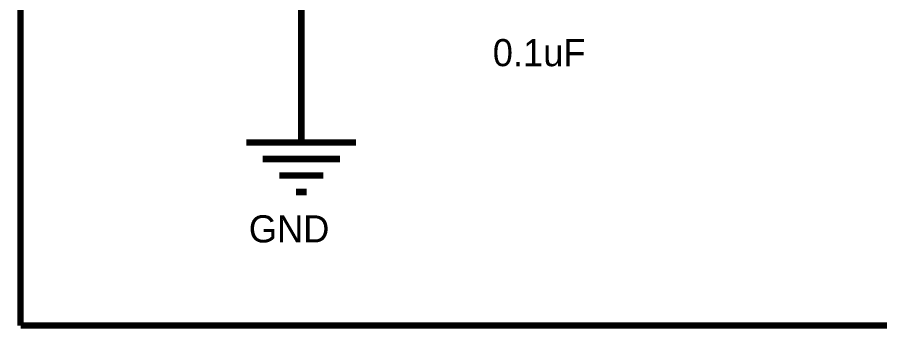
# Model space of a CAD drawing. Header units: inches. Extents: x 0 to 16.9, y 0 to 11.7.
# Drawn here: x 13.379 to 14.95, y 1.726 to 2.293 of the extents above; entities that cross this region are included whole.
import ezdxf

# ---------------------------------------------------------------- set-up
doc = ezdxf.new("R2010")
doc.units = ezdxf.units.IN
doc.header["$MEASUREMENT"] = 0
doc.layers.add('Sheet', color=255, linetype='Continuous')

msp = doc.modelspace()

# ---------------------------------------------------------------- linework, layer by layer
at = {"layer": 'Sheet'}
for points in [[(13.3853, 1.7317, 0.0118, 0.0118, 0), (13.3853, 6.6922, 0.0118, 0.0118, 0)], [(13.9269, 2.8345, 0.0118, 0.0118, 0), (13.8968, 2.8345, 0.0118, 0.0118, 0), (13.8968, 2.4016, 0.0118, 0.0118, 0), (13.8968, 2.1646, 0.0118, 0.0118, 0)], [(13.8968, 2.1646, 0.0118, 0.0118, 0), (13.8968, 2.0651, 0.0118, 0.0118, 0)], [(13.7965, 2.0651, 0.0118, 0.0118, 0), (13.9963, 2.0651, 0.0118, 0.0118, 0)], [(13.8266, 2.035, 0.0118, 0.0118, 0), (13.967, 2.035, 0.0118, 0.0118, 0)], [(13.8567, 2.0049, 0.0118, 0.0118, 0), (13.9369, 2.0049, 0.0118, 0.0118, 0)], [(13.8868, 1.9748, 0.0118, 0.0118, 0), (13.9068, 1.9748, 0.0118, 0.0118, 0)], [(16.1404, 1.7317, 0.0118, 0.0118, 0), (13.3853, 1.7317, 0.0118, 0.0118, 0)]]:
    msp.add_lwpolyline(points, format="xyseb", dxfattribs=at)

# ---------------------------------------------------------------- texts
for s, p in [('0.1uF', (14.2455, 2.204)), ('GND', (13.8011, 1.883))]:
    msp.add_text(s, height=0.04939, dxfattribs=at).set_placement(p)

doc.saveas('drawing.dxf')
